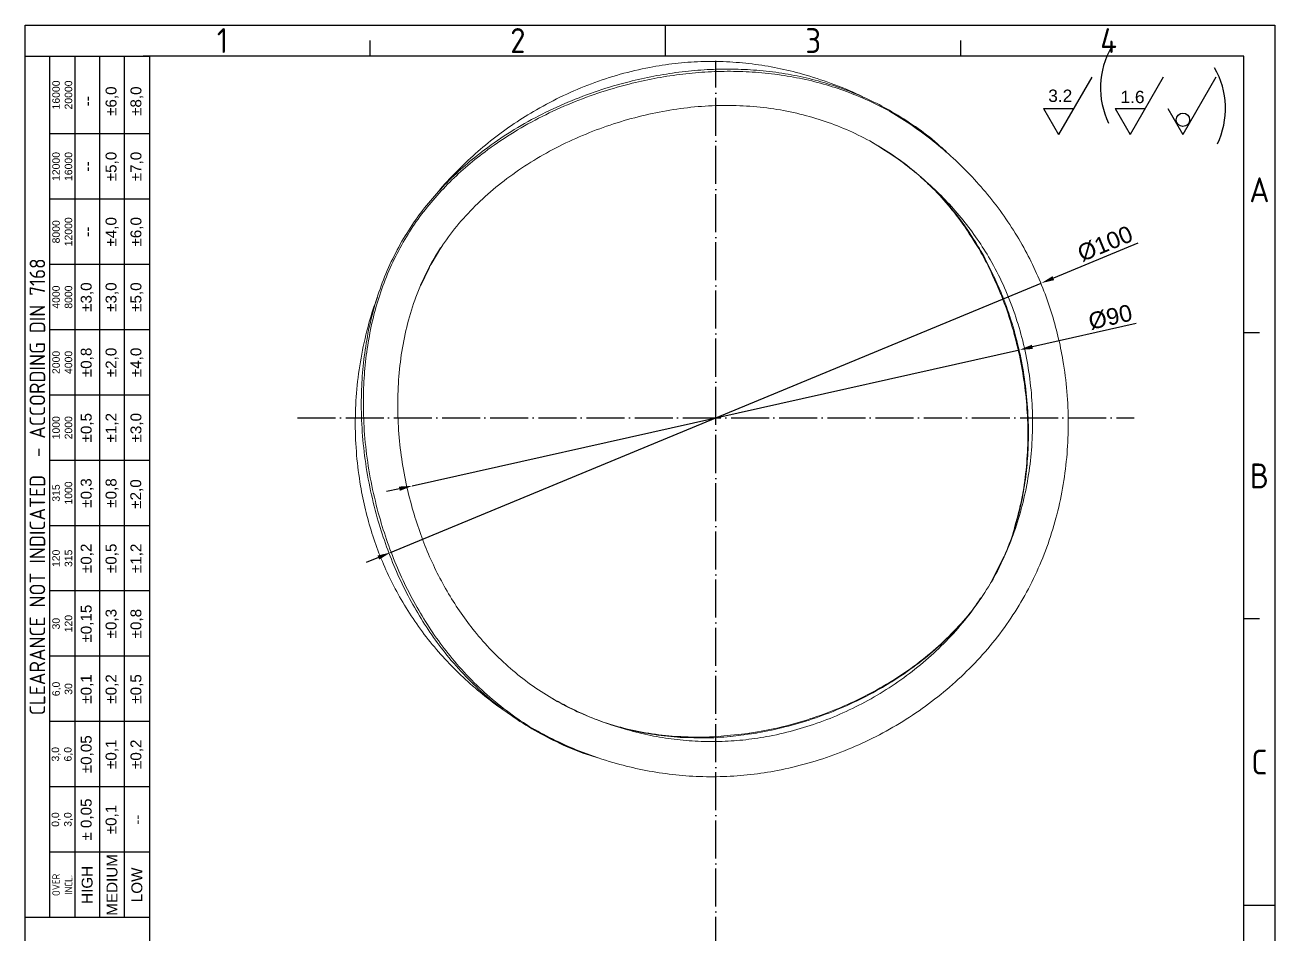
# Model space of a CAD drawing. Header units: millimetres. Extents: x 4337 to 4534, y 1258 to 1534.
# Drawn here: x 4336.6 to 4533.9, y 1390.3 to 1533.8 of the extents above; entities that cross this region are included whole.
import ezdxf
from ezdxf.enums import TextEntityAlignment as Align

# ---------------------------------------------------------------- set-up
doc = ezdxf.new("R2010")
doc.units = ezdxf.units.MM
doc.linetypes.add('ACAD_ISO04W100', pattern=[30, 24, -3, 0, -3])
doc.layers.add('AM_4', color=1, linetype='ACAD_ISO04W100', lineweight=25)
doc.layers.add('AM_5', color=5, linetype='Continuous', lineweight=25)
doc.styles.add('ACISOTS', font='isocp.shx', dxfattribs={"height": 1})
doc.styles.get("Standard").update_dxf_attribs({"font": 'arial.ttf'})
doc.dimstyles.new('ISO-25', dxfattribs={"dimscale": 0.75, "dimtxt": 3.5, "dimasz": 2.75, "dimexe": 1.25, "dimexo": 0.625, "dimtad": 1, "dimtxsty": 'Standard', "dimcen": 2.5, "dimadec": 0, "dimazin": 0, "dimtfac": 1, "dimtmove": 0, "dimatfit": 3, "dimfxl": 1, "dimarcsym": 0})

# ---------------------------------------------------------------- blocks, each defined once
blk = doc.blocks.new('*D26')
at = {"layer": 'AM_5', "color": 0, "lineweight": -2, "ltscale": 0.25, "transparency": 16777216}
for p, q in [((4512.21, 1499.43), (4498.88, 1493.91)), ((4394.29, 1450.62), (4496.98, 1493.12)), ((4392.38, 1449.83), (4390.48, 1449.04))]:
    blk.add_line(p, q, dxfattribs=at)
at = {"layer": 'AM_5', "color": 0, "ltscale": 0.25, "transparency": 16777216}
for points in [[(4498.75, 1494.23), (4499.01, 1493.6), (4496.98, 1493.12)], [(4392.25, 1450.15), (4392.52, 1449.51), (4394.29, 1450.62)]]:
    blk.add_solid(points, dxfattribs=at)
at = {"layer": 'Defpoints', "color": 0, "ltscale": 0.25, "transparency": 16777216}
for p in [(4496.98, 1493.12), (4394.29, 1450.62)]:
    blk.add_point(p, dxfattribs=at)
at = {"layer": 'AM_5', "color": 0, "ltscale": 0.25, "transparency": 16777216, "insert": (4507.06, 1499.34), "char_height": 2.625, "attachment_point": 5, "rotation": 22.4862}
blk.add_mtext('%%C100', dxfattribs=at)
blk = doc.blocks.new('*D27')
at = {"layer": 'AM_5', "color": 0, "lineweight": -2, "ltscale": 0.25, "transparency": 16777216}
for p, q in [((4511.97, 1486.74), (4495.57, 1483.06)), ((4397.71, 1461.13), (4493.56, 1482.61)), ((4395.69, 1460.68), (4393.68, 1460.23))]:
    blk.add_line(p, q, dxfattribs=at)
at = {"layer": 'AM_5', "color": 0, "ltscale": 0.25, "transparency": 16777216}
for points in [[(4495.49, 1483.4), (4495.65, 1482.73), (4493.56, 1482.61)], [(4395.62, 1461.02), (4395.77, 1460.35), (4397.71, 1461.13)]]:
    blk.add_solid(points, dxfattribs=at)
at = {"layer": 'Defpoints', "color": 0, "ltscale": 0.25, "transparency": 16777216}
for p in [(4493.56, 1482.61), (4397.71, 1461.13)]:
    blk.add_point(p, dxfattribs=at)
at = {"layer": 'AM_5', "color": 0, "ltscale": 0.25, "transparency": 16777216, "insert": (4507.88, 1487.75), "char_height": 2.625, "attachment_point": 5, "rotation": 12.6311}
blk.add_mtext('%%C90', dxfattribs=at)

msp = doc.modelspace()

# ---------------------------------------------------------------- linework, layer by layer
at = {"color": 135, "lineweight": 25}
for p, q in [((4336.627, 1258.121), (4336.627, 1533.846)), ((4336.627, 1533.846), (4533.853, 1533.846)), ((4437.693, 1528.94), (4437.693, 1533.846)), ((4533.853, 1533.846), (4533.853, 1258.121)), ((4391.085, 1528.94), (4391.085, 1531.393)), ((4484.301, 1528.94), (4484.301, 1531.393)), ((4340.552, 1393.04), (4340.552, 1528.94)), ((4344.476, 1528.94), (4344.476, 1393.04)), ((4348.401, 1528.94), (4348.401, 1393.04)), ((4352.326, 1393.04), (4352.326, 1528.94)), ((4356.251, 1516.674), (4340.552, 1516.674)), ((4356.251, 1506.372), (4340.552, 1506.372)), ((4356.251, 1496.069), (4340.552, 1496.069)), ((4356.251, 1485.766), (4340.552, 1485.766)), ((4531.4, 1485.275), (4528.947, 1485.275)), ((4356.251, 1475.463), (4340.552, 1475.463)), ((4356.251, 1465.16), (4340.552, 1465.16)), ((4356.251, 1454.857), (4340.552, 1454.857)), ((4356.251, 1444.554), (4340.552, 1444.554)), ((4531.4, 1440.139), (4528.947, 1440.139)), ((4356.251, 1434.251), (4340.552, 1434.251)), ((4356.251, 1423.948), (4340.552, 1423.948)), ((4356.251, 1413.646), (4340.552, 1413.646)), ((4356.251, 1403.343), (4340.552, 1403.343)), ((4528.947, 1395.002), (4533.853, 1395.002))]:
    msp.add_line(p, q, dxfattribs=at)
for p, q in [((4528.947, 1528.94), (4355.27, 1528.94)), ((4356.251, 1528.94), (4356.251, 1263.027)), ((4528.947, 1263.027), (4528.947, 1528.94))]:
    msp.add_line(p, q)
at = {"color": 7, "linetype": 'Continuous', "lineweight": 15}
for p, q in [((4442.622, 1528.043), (4442.568, 1528.04)), ((4489.13, 1446.082), (4491.087, 1449.975))]:
    msp.add_line(p, q, dxfattribs=at)
at = {"ltscale": 0.25}
for p, q in [((4402.179, 1498.691), (4400.679, 1496.093)), ((4400.347, 1495.466), (4399.041, 1492.765))]:
    msp.add_line(p, q, dxfattribs=at)
at = {"color": 135, "lineweight": 25}
msp.add_lwpolyline([(4356.251, 1528.94), (4356.251, 1393.04), (4336.627, 1393.04), (4336.627, 1528.94)], close=True, dxfattribs=at)
at = {"color": 7, "linetype": 'Continuous', "lineweight": 15, "flags": 128}
msp.add_lwpolyline([(4446.534, 1528.075), (4446.511, 1528.075), (4446.488, 1528.076)], dxfattribs=at)
at = {"color": 7, "linetype": 'Continuous', "lineweight": 15}
for points, knots in [([(4480.919, 1514.808), (4480.809, 1514.911), (4479.607, 1516.034), (4477.124, 1517.846), (4473.642, 1520.109), (4470.158, 1521.939), (4466.729, 1523.427), (4463.159, 1524.664), (4459.449, 1525.645), (4455.593, 1526.359), (4451.671, 1526.784), (4447.717, 1526.932), (4443.769, 1526.816), (4439.797, 1526.438), (4435.839, 1525.808), (4431.563, 1524.859), (4427.011, 1523.521), (4422.248, 1521.721), (4417.655, 1519.571), (4413.265, 1517.075), (4409.41, 1514.44), (4406.067, 1511.745), (4403.199, 1509.063), (4400.558, 1506.165), (4398.142, 1503.072), (4396.773, 1500.842), (4396.09, 1499.73)], [0, 0, 0, 0, 0.0049841, 0.0544805, 0.1042237, 0.1465017, 0.1887309, 0.2308254, 0.2727403, 0.3145085, 0.3562515, 0.3955899, 0.4348661, 0.4741075, 0.5134294, 0.5529012, 0.6033331, 0.6539631, 0.7046849, 0.7553236, 0.8056975, 0.8450112, 0.8840725, 0.9229157, 0.9615406, 1, 1, 1, 1]), ([(4482.121, 1513.703), (4481.746, 1514.058), (4480.29, 1515.437), (4477.546, 1517.48), (4474.071, 1519.725), (4470.591, 1521.555), (4467.155, 1523.047), (4463.569, 1524.29), (4459.831, 1525.279), (4455.933, 1526.001), (4451.956, 1526.431), (4447.937, 1526.581), (4443.925, 1526.465), (4439.894, 1526.081), (4435.888, 1525.443), (4431.574, 1524.484), (4426.996, 1523.139), (4422.22, 1521.333), (4417.628, 1519.184), (4413.253, 1516.697), (4409.422, 1514.078), (4406.111, 1511.407), (4403.281, 1508.761), (4400.683, 1505.911), (4398.314, 1502.878), (4396.973, 1500.694), (4396.305, 1499.606)], [0, 0, 0, 0, 0.0168707, 0.0654261, 0.1143765, 0.1560993, 0.1978804, 0.2396332, 0.2813205, 0.322999, 0.3648148, 0.4043218, 0.4437654, 0.4830879, 0.5223833, 0.5617193, 0.6118163, 0.661941, 0.712001, 0.7618292, 0.8112462, 0.8496924, 0.8877591, 0.9254618, 0.9628386, 1, 1, 1, 1]), ([(4468.917, 1522.426), (4468.702, 1522.54), (4467.08, 1523.395), (4463.886, 1524.656), (4459.574, 1526.091), (4455.384, 1527.094), (4451.374, 1527.752), (4447.318, 1528.099), (4443.241, 1528.122), (4439.179, 1527.82), (4434.916, 1527.171), (4430.489, 1526.121), (4425.943, 1524.624), (4421.529, 1522.754), (4417.488, 1520.635), (4413.807, 1518.336), (4410.474, 1515.917), (4407.292, 1513.261), (4404.308, 1510.336), (4402.345, 1508.251), (4401.454, 1507.08), (4401.422, 1507.038)], [0, 0, 0, 0, 0.0099529, 0.075069, 0.1394714, 0.1935051, 0.2469714, 0.2999953, 0.3528421, 0.4058496, 0.4592503, 0.5228734, 0.5873047, 0.6524381, 0.7181014, 0.7740694, 0.8301156, 0.8861237, 0.9420441, 0.9979527, 1, 1, 1, 1]), ([(4485.605, 1501.174), (4485.545, 1501.262), (4484.694, 1502.51), (4482.962, 1504.803), (4480.243, 1507.812), (4477.311, 1510.531), (4474.164, 1512.964), (4470.794, 1515.117), (4467.209, 1516.974), (4463.418, 1518.517), (4459.454, 1519.727), (4455.323, 1520.589), (4451.061, 1521.087), (4446.69, 1521.216), (4442.255, 1520.972), (4437.798, 1520.368), (4433.338, 1519.412), (4428.918, 1518.113), (4424.581, 1516.474), (4420.395, 1514.515), (4416.402, 1512.246), (4412.668, 1509.693), (4409.229, 1506.874), (4406.133, 1503.802), (4403.357, 1500.487), (4401.841, 1498.054), (4401.087, 1496.845)], [0.35944813, 0.35944813, 0.35944813, 0.35944813, 0.36147709, 0.38838776, 0.41536171, 0.44284023, 0.47071879, 0.49885658, 0.52760215, 0.55627094, 0.58471757, 0.61287219, 0.64076769, 0.66799589, 0.69520844, 0.72259272, 0.75026202, 0.7787234, 0.80739439, 0.83613669, 0.86478042, 0.89315316, 0.92060201, 0.94752485, 0.97392773, 1, 1, 1, 1]), ([(4417.05, 1422.709), (4418.299, 1422.031), (4420.966, 1420.586), (4425.285, 1418.797), (4429.711, 1417.345), (4434.043, 1416.3), (4438.236, 1415.612), (4442.514, 1415.249), (4446.833, 1415.228), (4451.127, 1415.544), (4455.593, 1416.22), (4460.177, 1417.309), (4464.831, 1418.845), (4469.306, 1420.742), (4473.61, 1422.999), (4477.719, 1425.603), (4481.608, 1428.551), (4485.23, 1431.812), (4488.557, 1435.375), (4491.538, 1439.21), (4494.143, 1443.288), (4496.335, 1447.569), (4498.12, 1452.02), (4499.513, 1456.632), (4500.511, 1461.373), (4501.109, 1466.216), (4501.302, 1471.108), (4501.088, 1476.021), (4500.509, 1480.58), (4499.651, 1484.77), (4498.592, 1488.586), (4497.256, 1492.357), (4495.641, 1496.058), (4493.71, 1499.723), (4491.449, 1503.293), (4488.885, 1506.72), (4486.099, 1509.913), (4483.12, 1512.86), (4479.962, 1515.55), (4476.703, 1517.994), (4474.407, 1519.389), (4473.28, 1520.073)], [0, 0, 0, 0, 0.0246938, 0.0527229, 0.0807362, 0.1044877, 0.1282142, 0.1519679, 0.1757966, 0.1996496, 0.2234285, 0.2513864, 0.2793807, 0.307413, 0.3354128, 0.3637871, 0.3919267, 0.4197551, 0.4472272, 0.4743782, 0.5008425, 0.5273043, 0.5539778, 0.5809776, 0.6088117, 0.6369588, 0.6653402, 0.693848, 0.7223765, 0.7447747, 0.7671741, 0.7896132, 0.8120498, 0.8344502, 0.8582079, 0.8820057, 0.9057975, 0.92955, 0.9533099, 0.9770884, 1, 1, 1, 1]), ([(4419.852, 1427.583), (4421.028, 1426.946), (4423.491, 1425.61), (4427.448, 1423.969), (4431.443, 1422.658), (4435.323, 1421.723), (4439.047, 1421.112), (4442.818, 1420.789), (4446.612, 1420.768), (4450.39, 1421.05), (4454.349, 1421.653), (4458.453, 1422.627), (4462.655, 1424.012), (4466.718, 1425.736), (4470.64, 1427.792), (4474.39, 1430.169), (4477.935, 1432.855), (4481.224, 1435.817), (4484.227, 1439.034), (4486.901, 1442.467), (4489.227, 1446.105), (4491.181, 1449.929), (4492.782, 1453.922), (4494.04, 1458.086), (4494.945, 1462.392), (4495.49, 1466.806), (4495.666, 1471.27), (4495.472, 1475.748), (4494.908, 1480.18), (4493.978, 1484.534), (4492.682, 1488.782), (4491.013, 1492.913), (4489.068, 1496.689), (4486.921, 1500.082), (4484.655, 1503.109), (4482.174, 1505.949), (4479.499, 1508.594), (4476.644, 1511.028), (4473.617, 1513.296), (4471.457, 1514.606), (4470.361, 1515.271)], [0, 0, 0, 0, 0.0257826, 0.0540461, 0.0821046, 0.1056939, 0.1290714, 0.1522904, 0.1754561, 0.1986875, 0.222055, 0.2498314, 0.2778896, 0.306159, 0.3345, 0.363257, 0.3917413, 0.4198047, 0.4473388, 0.4743154, 0.5004457, 0.5266129, 0.5531603, 0.5802129, 0.608279, 0.6367733, 0.6655379, 0.6943928, 0.7231624, 0.7512062, 0.7789825, 0.8064911, 0.8337939, 0.8569549, 0.8802505, 0.9037345, 0.9274135, 0.9512763, 0.9752743, 1, 1, 1, 1]), ([(4487.107, 1498.567), (4485.265, 1501.493), (4484.33, 1502.852), (4482.487, 1505.246), (4480.222, 1507.804), (4478.591, 1509.272), (4477.944, 1509.853)], [0.79698244, 0.79698244, 0.79698244, 0.79698244, 0.81992534, 0.88038608, 0.95259575, 1, 1, 1, 1]), ([(4490.636, 1491.665), (4488.881, 1495.596), (4488.148, 1497.017), (4487.359, 1498.383), (4485.605, 1501.174)], [0.310996165, 0.310996165, 0.310996165, 0.310996165, 0.334960621, 0.340496445, 0.340496445, 0.340496445, 0.340496445]), ([(4396.09, 1499.73), (4395.432, 1498.512), (4394.114, 1496.069), (4392.586, 1492.196), (4391.372, 1488.217), (4390.494, 1484.145), (4389.93, 1480.008), (4389.65, 1475.575), (4389.705, 1470.863), (4390.15, 1465.901), (4390.967, 1460.967), (4392.093, 1456.338), (4393.456, 1452.037), (4394.998, 1448.076), (4396.793, 1444.247), (4398.826, 1440.599), (4401.066, 1437.177), (4403.635, 1433.817), (4406.555, 1430.588), (4409.842, 1427.543), (4413.336, 1424.844), (4417.043, 1422.465), (4420.99, 1420.46), (4423.844, 1419.201), (4425.44, 1418.722), (4425.577, 1418.681)], [0, 0, 0, 0, 0.0407306, 0.0816534, 0.1228209, 0.1642406, 0.2059463, 0.2479094, 0.2975803, 0.3473213, 0.3969689, 0.4464243, 0.4882188, 0.5298472, 0.5714026, 0.6130067, 0.6546787, 0.6963548, 0.7455559, 0.7949954, 0.8446511, 0.8943979, 0.944967, 0.9952778, 1, 1, 1, 1]), ([(4396.305, 1499.606), (4395.662, 1498.413), (4394.37, 1496.021), (4392.871, 1492.222), (4391.677, 1488.307), (4390.811, 1484.285), (4390.251, 1480.185), (4389.972, 1475.778), (4390.027, 1471.081), (4390.471, 1466.119), (4391.291, 1461.171), (4392.423, 1456.514), (4393.798, 1452.174), (4395.358, 1448.164), (4397.181, 1444.278), (4399.248, 1440.571), (4401.523, 1437.093), (4404.125, 1433.689), (4407.072, 1430.43), (4410.38, 1427.369), (4413.883, 1424.662), (4417.59, 1422.286), (4421.518, 1420.279), (4424.66, 1418.926), (4426.559, 1418.368), (4427.004, 1418.237)], [0, 0, 0, 0, 0.0394178, 0.0790879, 0.1191319, 0.1595914, 0.2004733, 0.2417228, 0.290683, 0.3398573, 0.3890892, 0.4382934, 0.4800119, 0.5216865, 0.5634089, 0.605263, 0.6471597, 0.6889264, 0.7380333, 0.787204, 0.8364417, 0.885622, 0.9354604, 0.9848864, 1, 1, 1, 1]), ([(4402.707, 1499.404), (4402.117, 1498.526), (4400.965, 1496.812), (4400.065, 1494.954), (4399.626, 1494.047)], [0, 0, 0, 0, 0.5118434, 1, 1, 1, 1]), ([(4490.508, 1491.604), (4489.042, 1494.93), (4488.342, 1496.362), (4487.584, 1497.749), (4487.107, 1498.567)], [0.669660226, 0.669660226, 0.669660226, 0.669660226, 0.700376936, 0.747085853, 0.747085853, 0.747085853, 0.747085853]), ([(4401.087, 1496.845), (4400.406, 1495.564), (4399.033, 1492.987), (4397.535, 1488.845), (4396.421, 1484.544), (4395.716, 1480.097), (4395.398, 1475.582), (4395.453, 1471.042), (4395.858, 1466.52), (4396.603, 1462.027), (4397.624, 1457.824), (4398.856, 1453.937), (4400.243, 1450.375), (4401.849, 1446.948), (4403.663, 1443.689), (4405.666, 1440.633), (4407.974, 1437.617), (4410.612, 1434.7), (4413.596, 1431.936), (4416.776, 1429.478), (4420.158, 1427.317), (4423.73, 1425.467), (4427.482, 1423.94), (4431.377, 1422.754), (4435.399, 1421.915), (4438.389, 1421.563), (4440.012, 1421.457), (4443.233, 1421.363)], [0, 0, 0, 0, 0.02709343, 0.0545414, 0.08254278, 0.11109608, 0.14007723, 0.16879949, 0.1976095, 0.22634369, 0.25486944, 0.27885162, 0.3026184, 0.32622414, 0.34977555, 0.37339387, 0.3971505, 0.42538948, 0.45391494, 0.48265513, 0.51146804, 0.54070397, 0.56966267, 0.59819343, 0.62618607, 0.65361186, 0.65786325, 0.65786325, 0.65786325, 0.65786325]), ([(4488.989, 1445.821), (4489.032, 1445.887), (4489.769, 1447.004), (4490.878, 1449.378), (4492.321, 1452.878), (4493.414, 1456.521), (4494.219, 1460.244), (4494.734, 1464.033), (4494.989, 1468.088), (4494.938, 1472.387), (4494.534, 1476.894), (4493.796, 1481.34), (4492.734, 1485.709), (4491.622, 1489.138), (4490.864, 1491.103), (4490.636, 1491.665)], [0, 0, 0, 0, 0.00145039, 0.02452299, 0.04772963, 0.0711239, 0.09471244, 0.11848417, 0.14239047, 0.17062215, 0.19875756, 0.22662728, 0.25408318, 0.28151713, 0.29263604, 0.29263604, 0.29263604, 0.29263604]), ([(4492.675, 1454.261), (4493.076, 1455.69), (4493.89, 1458.591), (4494.574, 1463.071), (4494.9, 1467.617), (4494.844, 1472.173), (4494.439, 1476.696), (4493.696, 1481.175), (4492.681, 1485.35), (4491.581, 1488.82), (4490.828, 1490.81), (4490.508, 1491.604)], [0, 0, 0, 0, 0.07243938, 0.1470076, 0.22239929, 0.29687175, 0.37133077, 0.44534486, 0.5185513, 0.57986916, 0.62124246, 0.62124246, 0.62124246, 0.62124246]), ([(4392.242, 1490.877), (4392.053, 1490.38), (4391.388, 1488.635), (4390.441, 1485.237), (4389.467, 1480.7), (4388.867, 1475.787), (4388.672, 1470.874), (4388.885, 1465.985), (4389.459, 1461.485), (4390.3, 1457.388), (4391.322, 1453.698), (4392.605, 1450.088), (4394.125, 1446.565), (4395.357, 1444.319), (4395.971, 1443.199)], [0, 0, 0, 0, 0.0317689, 0.1115114, 0.2130687, 0.3146823, 0.4161646, 0.5171769, 0.6173557, 0.6952943, 0.7724637, 0.8488951, 0.9246659, 1, 1, 1, 1]), ([(4395.971, 1443.199), (4396.675, 1442.042), (4398.089, 1439.721), (4400.542, 1436.472), (4403.211, 1433.409), (4406.097, 1430.549), (4409.197, 1427.931), (4411.456, 1426.17), (4412.731, 1425.373), (4412.861, 1425.292)], [0, 0, 0, 0, 0.15997634, 0.32097705, 0.48349511, 0.64769911, 0.81361763, 0.98102808, 1, 1, 1, 1]), ([(4448.002, 1421.606), (4451.397, 1422.038), (4453.264, 1422.342), (4456.607, 1423.057), (4460.949, 1424.333), (4465.242, 1425.955), (4469.415, 1427.908), (4473.422, 1430.184), (4477.194, 1432.764), (4480.701, 1435.63), (4483.866, 1438.801), (4486.135, 1441.42), (4487.191, 1443.071), (4487.442, 1443.462)], [0.72592286, 0.72592286, 0.72592286, 0.72592286, 0.73376985, 0.76127292, 0.78980647, 0.81877527, 0.84801885, 0.87735435, 0.90660298, 0.93511384, 0.96335268, 0.99131942, 1, 1, 1, 1]), ([(4450.971, 1422.118), (4451.384, 1422.181), (4453.271, 1422.489), (4456.652, 1423.212), (4461.042, 1424.503), (4465.366, 1426.137), (4469.553, 1428.096), (4473.562, 1430.373), (4477.322, 1432.946), (4480.805, 1435.792), (4483.933, 1438.928), (4486.15, 1441.48), (4487.17, 1443.074), (4487.397, 1443.427)], [0.35528004, 0.35528004, 0.35528004, 0.35528004, 0.37370493, 0.43962028, 0.50769798, 0.5765348, 0.64577863, 0.71501229, 0.78382015, 0.85064914, 0.91653478, 0.98148535, 1, 1, 1, 1]), ([(4428.249, 1423.779), (4429.147, 1423.491), (4431.329, 1422.789), (4435.005, 1422.057), (4438.149, 1421.681), (4439.912, 1421.571), (4443.243, 1421.489)], [0, 0, 0, 0, 0.04691342, 0.11399287, 0.18010527, 0.19509567, 0.19509567, 0.19509567, 0.19509567]), ([(4443.243, 1421.489), (4443.33, 1421.49), (4444.849, 1421.507), (4446.437, 1421.594), (4450.971, 1422.118), (4450.971, 1422.118)], [0.240506991, 0.240506991, 0.240506991, 0.240506991, 0.244405645, 0.30872872, 0.3110784, 0.3110784, 0.3110784, 0.3110784]), ([(4443.233, 1421.363), (4443.393, 1421.364), (4444.949, 1421.377), (4446.545, 1421.466), (4447.98, 1421.603), (4448.002, 1421.606)], [0.677136697, 0.677136697, 0.677136697, 0.677136697, 0.680177337, 0.706780264, 0.707189925, 0.707189925, 0.707189925, 0.707189925])]:
    msp.add_open_spline(points, degree=3, knots=knots, dxfattribs=at)
at = {"layer": 'AM_4', "ltscale": 0.25}
for p, q in [((4445.633, 1341.565), (4445.633, 1528.186)), ((4379.631, 1471.871), (4511.635, 1471.871))]:
    msp.add_line(p, q, dxfattribs=at)
at = {"layer": 'AM_5'}
for p, q in [((4504.932, 1525.608), (4499.715, 1516.572)), ((4516.23, 1525.608), (4511.013, 1516.572)), ((4524.538, 1525.608), (4519.321, 1516.572)), ((4497.343, 1520.679), (4502.086, 1520.679)), ((4497.343, 1520.679), (4499.715, 1516.572)), ((4508.642, 1520.679), (4513.385, 1520.679)), ((4508.642, 1520.679), (4511.013, 1516.572)), ((4516.95, 1520.679), (4519.321, 1516.572))]:
    msp.add_line(p, q, dxfattribs=at)
msp.add_circle((4519.33, 1518.899), 1.052, dxfattribs=at)
for centre, start, end in [((4519.087, 1523.941), 149.81687, 205.95777), ((4513.275, 1520.67), 334.04223, 30.18313)]:
    msp.add_arc(centre, 12.771, start, end, dxfattribs=at)

# ---------------------------------------------------------------- texts
at = {"color": 135, "lineweight": 25, "style": 'ACISOTS'}
for s, p in [('1', (4367.781, 1531.393)), ('2', (4414.389, 1531.393)), ('3', (4460.997, 1531.393)), ('4', (4507.606, 1531.393)), ('A', (4531.4, 1507.843)), ('B', (4531.4, 1462.707)), ('C', (4531.4, 1417.571))]:
    msp.add_text(s, height=3.925, dxfattribs=at).set_placement(p, align=Align.MIDDLE)
at = {"color": 135, "lineweight": 25, "attachment_point": 5, "rotation": 90}
for s, insert, char_height, width in [('16000\\P20000', (4342.514, 1522.807), 1.1775, 12.26534), ('±6,0', (4350.364, 1521.826), 1.7171, 10.30289), ('±8,0', (4354.289, 1521.826), 1.7171, 10.30289), ('--', (4346.439, 1521.826), 1.7171, 10.30289), ('12000\\P16000', (4342.514, 1511.523), 1.1775, 10.30289), ('±5,0', (4350.364, 1511.523), 1.7171, 10.30289), ('±7,0', (4354.289, 1511.523), 1.7171, 10.30289), ('--', (4346.439, 1511.523), 1.7171, 10.30289), ('8000\\P12000', (4342.514, 1501.22), 1.1775, 10.30289), ('±4,0', (4350.364, 1501.22), 1.7171, 10.30289), ('±6,0', (4354.289, 1501.22), 1.7171, 10.30289), ('--', (4346.439, 1501.22), 1.7171, 10.30289), ('{\\Fisocp.shx|c0;CLEARANCE NOT INDICATED  - ACCORDING DIN 7168}', (4338.589, 1460.99), 2.45307, 135.90001), ('±3,0', (4346.439, 1490.917), 1.7171, 10.30289), ('±3,0', (4350.364, 1490.917), 1.7171, 10.30289), ('±5,0', (4354.289, 1490.917), 1.7171, 10.30289), ('4000\\P8000', (4342.514, 1490.917), 1.1775, 10.30289), ('2000\\P4000', (4342.514, 1480.614), 1.1775, 10.30289), ('±0,8', (4346.439, 1480.614), 1.7171, 10.30289), ('±2,0', (4350.364, 1480.614), 1.7171, 10.30289), ('±4,0', (4354.289, 1480.614), 1.7171, 10.30289), ('1000\\P2000', (4342.514, 1470.311), 1.1775, 10.30289), ('±0,5', (4346.439, 1470.311), 1.7171, 10.30289), ('±1,2', (4350.364, 1470.311), 1.7171, 10.30289), ('±3,0', (4354.289, 1470.311), 1.7171, 10.30289), ('315\\P1000', (4342.514, 1460.009), 1.1775, 10.30289), ('±0,3', (4346.439, 1460.009), 1.7171, 10.30289), ('±0,8', (4350.364, 1460.009), 1.7171, 10.30289), ('±2,0', (4354.256, 1459.854), 1.7171, 10.30289), ('±0,2', (4346.439, 1449.706), 1.7171, 10.30289), ('±0,5', (4350.364, 1449.706), 1.7171, 10.30289), ('±1,2', (4354.289, 1449.706), 1.7171, 10.30289), ('120\\P315', (4342.514, 1449.706), 1.1775, 10.30289), ('±0,15', (4346.439, 1439.403), 1.7171, 10.30289), ('30\\P120', (4342.514, 1439.403), 1.1775, 10.30289), ('±0,3', (4350.364, 1439.403), 1.7171, 10.30289), ('±0,8', (4354.289, 1439.403), 1.7171, 10.30289), ('6,0\\P30', (4342.514, 1429.1), 1.1775, 10.30289), ('±0,1', (4346.439, 1429.1), 1.7171, 10.30289), ('±0,2', (4350.364, 1429.1), 1.7171, 10.30289), ('±0,5', (4354.289, 1429.1), 1.7171, 10.30289), ('±0,05', (4346.439, 1418.797), 1.7171, 10.30289), ('±0,1', (4350.364, 1418.797), 1.7171, 10.30289), ('±0,2', (4354.289, 1418.797), 1.7171, 10.30289), ('3,0\\P6,0', (4342.514, 1418.797), 1.1775, 10.30289), ('± 0,05', (4346.439, 1408.494), 1.7171, 10.30289), ('\\pt4.79529;±0,1', (4350.364, 1408.494), 1.71715, 10.30289), ('0,0\\P3,0', (4342.514, 1408.494), 1.1775, 10.30289), ('--', (4354.289, 1408.494), 1.7171, 10.30289), ('MEDIUM', (4350.364, 1398.191), 1.7171, 10.30289), ('HIGH', (4346.439, 1398.191), 1.7171, 10.30289), ('LOW', (4354.289, 1398.191), 1.7171, 10.30289), ('{\\Fisocp.shx|c0;OVER\\PINCL.}', (4342.514, 1398.191), 1.17747, 10.30289)]:
    msp.add_mtext(s, dxfattribs=dict(at, insert=insert, char_height=char_height, width=width))
at = {"layer": 'AM_5', "char_height": 1.9519, "attachment_point": 1}
for s, insert in [('3.2', (4498.076, 1523.661)), ('1.6', (4509.476, 1523.473))]:
    msp.add_mtext_dynamic_manual_height_columns(s, width=18.23779, gutter_width=12.5, heights=[0], dxfattribs=dict(at, insert=insert))

# ---------------------------------------------------------------- dimensions: what is measured, and where the dimension line sits
at = {"layer": 'AM_5', "ltscale": 0.25}
for p1, p2, text, picture, middle in [((4394.289, 1450.619), (4496.976, 1493.124), '%%C100', '*D26', (4507.783, 1497.597)), ((4397.708, 1461.132), (4493.558, 1482.611), '%%C90', '*D27', (4508.291, 1485.913))]:
    dim = msp.add_diameter_dim_2p(p1=p1, p2=p2, text=text, dimstyle='ISO-25', dxfattribs=at)
    dim.commit()
    dim.dimension.update_dxf_attribs({"geometry": picture, "text_midpoint": middle, "dimtype": 163})

doc.saveas('drawing.dxf')
